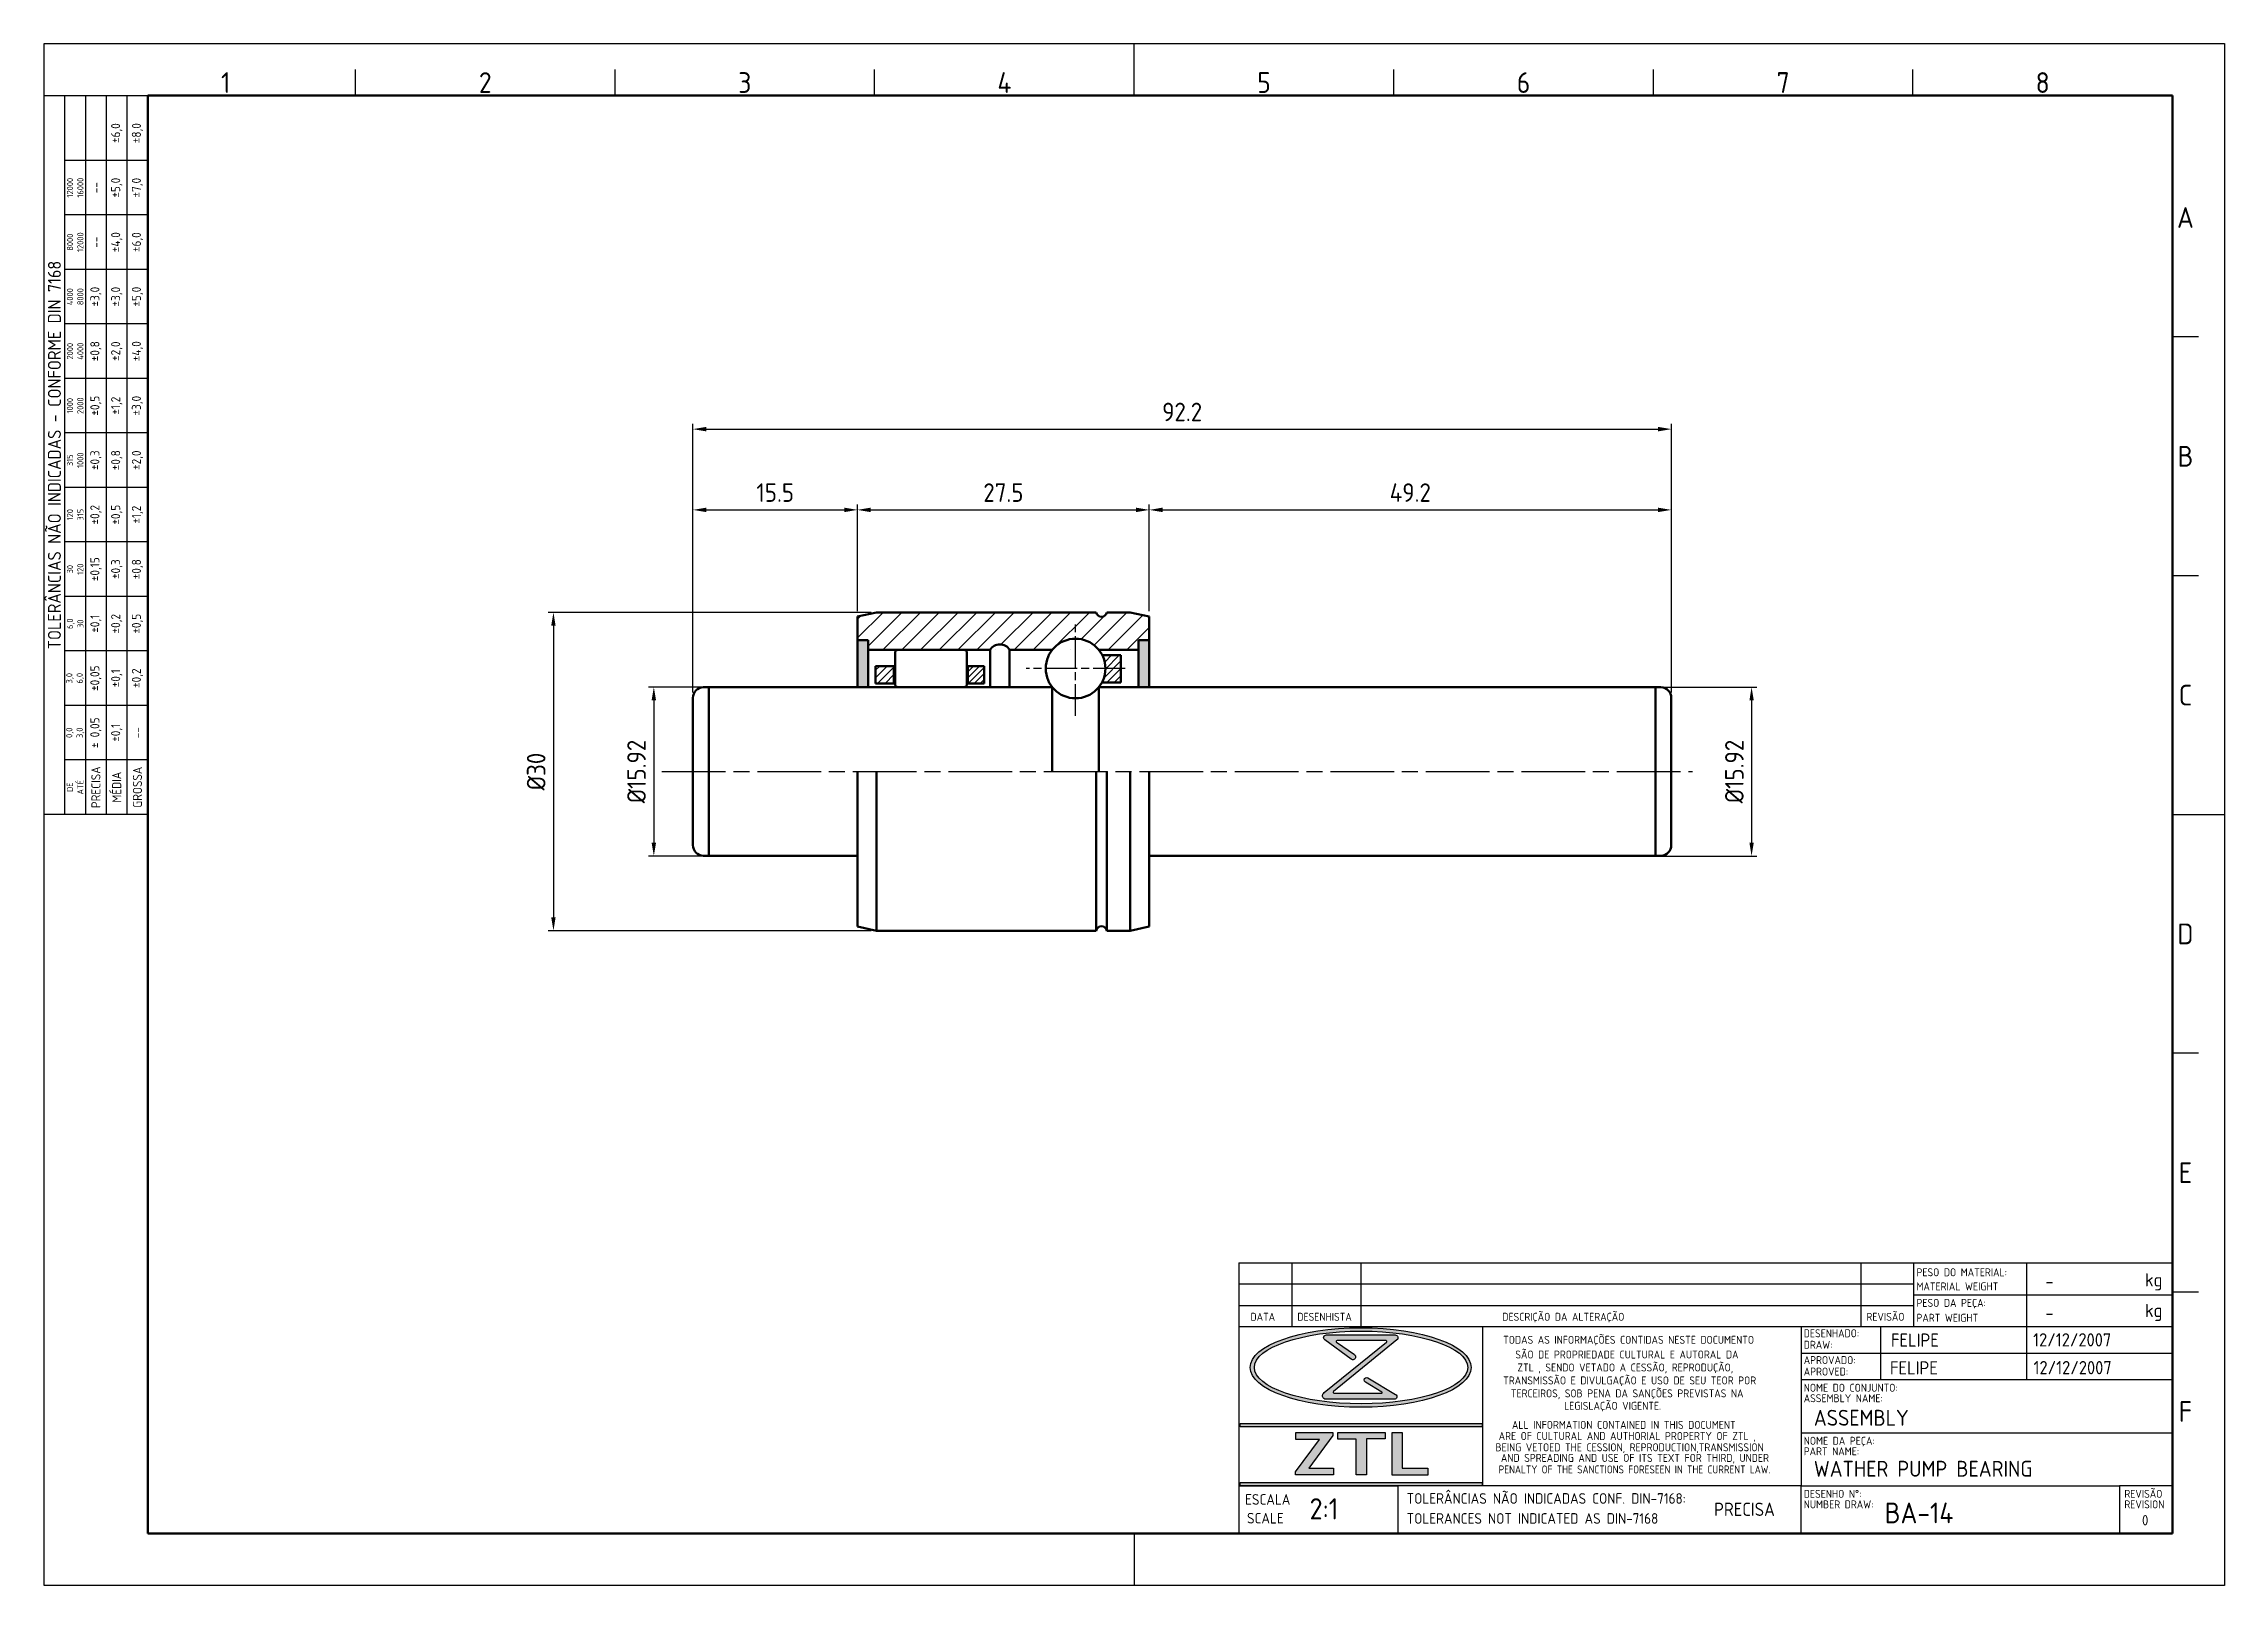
# Model space of a CAD drawing. Extents: x 0 to 205, y 0 to 145.
import ezdxf
from ezdxf.enums import TextEntityAlignment as Align

# ---------------------------------------------------------------- set-up
doc = ezdxf.new("R2010")
doc.units = 0
doc.header["$LTSCALE"] = 0.5
for name, pattern in [('AM_ISO02W050', [7.5, 6, -1.5]), ('AM_ISO08W050', [18, 12, -1.5, 3, -1.5]), ('AM_ISO08W050x2', [9, 6, -0.75, 1.5, -0.75])]:
    doc.linetypes.add(name, pattern=pattern)
doc.layers.get('0').update_dxf_attribs({"linetype": 'CONTINUOUS'})
doc.layers.get('Defpoints').update_dxf_attribs({"linetype": 'CONTINUOUS'})
for name, color, linetype, lineweight in [('AM_0', 7, 'CONTINUOUS', 50), ('AM_3', 6, 'AM_ISO02W050', 25), ('AM_5', 3, 'CONTINUOUS', 25), ('AM_7', 4, 'AM_ISO08W050', 25), ('AM_8', 1, 'CONTINUOUS', 25), ('AM_BOR', 7, 'CONTINUOUS', 50)]:
    doc.layers.add(name, color=color, linetype=linetype, lineweight=lineweight)
doc.styles.add('ACISOTS', font='isocp.shx', dxfattribs={"height": 1})
doc.styles.get("Standard").update_dxf_attribs({"font": 'ISOCP.SHX'})
doc.dimstyles.new('AM_ISO', dxfattribs={"dimtxt": 3.5, "dimasz": 2.5, "dimexe": 1, "dimexo": 1, "dimgap": 1.5, "dimtad": 1, "dimdsep": 46, "dimtxsty": 'Standard', "dimcen": 0, "dimclrd": 256, "dimclre": 256, "dimclrt": 2, "dimadec": 0, "dimazin": 2, "dimtp": 0.1, "dimtm": 0.1, "dimtfac": 0.71, "dimtdec": 3, "dimtmove": 0, "dimatfit": 3, "dimfxl": 1, "dimlwd": -1, "dimlwe": -1, "dimarcsym": 0})

# ---------------------------------------------------------------- blocks, each defined once
blk = doc.blocks.new('A3 ZTL')
for p, q in [((19.57, 280.82), (19.57, 9.78)), ((401.17, 280.82), (19.57, 280.82)), ((401.17, 9.78), (401.17, 280.82)), ((19.57, 9.78), (401.17, 9.78))]:
    blk.add_line(p, q)
at = {"layer": 'AM_BOR', "color": 135, "lineweight": 25}
for p, q in [((0, 0), (0, 290.61)), ((0, 290.61), (410.96, 290.61)), ((205.48, 280.82), (205.48, 290.61)), ((410.96, 290.61), (410.96, 0)), ((58.71, 280.82), (58.71, 285.71)), ((107.63, 280.82), (107.63, 285.71)), ((156.56, 280.82), (156.56, 285.71)), ((254.4, 280.82), (254.4, 285.71)), ((303.33, 280.82), (303.33, 285.71)), ((352.25, 280.82), (352.25, 285.71)), ((3.91, 145.3), (3.91, 280.82)), ((7.83, 280.82), (7.83, 145.3)), ((11.74, 280.82), (11.74, 145.3)), ((15.66, 145.3), (15.66, 280.82)), ((19.57, 268.59), (3.91, 268.59)), ((19.57, 258.32), (3.91, 258.32)), ((19.57, 248.04), (3.91, 248.04)), ((19.57, 237.77), (3.91, 237.77)), ((406.07, 235.32), (401.17, 235.32)), ((19.57, 227.5), (3.91, 227.5)), ((19.57, 217.22), (3.91, 217.22)), ((19.57, 206.95), (3.91, 206.95)), ((19.57, 196.67), (3.91, 196.67)), ((406.07, 190.31), (401.17, 190.31)), ((19.57, 186.4), (3.91, 186.4)), ((19.57, 176.13), (3.91, 176.13)), ((19.57, 165.85), (3.91, 165.85)), ((19.57, 155.58), (3.91, 155.58)), ((401.17, 145.3), (410.96, 145.3)), ((406.07, 100.29), (401.17, 100.29)), ((406.07, 55.28), (401.17, 55.28)), ((205.48, 9.78), (205.48, 0)), ((410.96, 0), (0, 0))]:
    blk.add_line(p, q, dxfattribs=at)
blk.add_lwpolyline([(19.57, 145.3), (0, 145.3), (0, 280.82), (19.57, 280.82)], close=True, dxfattribs=at)
at = {"layer": 'AM_BOR', "color": 135, "lineweight": 25, "style": 'ACISOTS'}
for s, p in [('1', (34.25, 283.27)), ('2', (83.17, 283.27)), ('3', (132.09, 283.27)), ('4', (181.02, 283.27)), ('5', (229.94, 283.27)), ('6', (278.86, 283.27)), ('7', (327.79, 283.27)), ('8', (376.71, 283.27)), ('A', (403.62, 257.83)), ('B', (403.62, 212.82)), ('C', (403.62, 167.81)), ('D', (403.62, 122.8)), ('E', (403.62, 77.79)), ('F', (403.62, 32.78))]:
    blk.add_text(s, height=3.91, dxfattribs=at).set_placement(p, align=Align.MIDDLE)
at = {"layer": 'AM_BOR', "color": 135, "lineweight": 25, "attachment_point": 5, "rotation": 90}
for s, insert, char_height, width in [('±6,0', (13.7, 273.73), 1.712, 10.274), ('±8,0', (17.61, 273.73), 1.712, 10.274), ('12000\\P16000', (5.87, 263.45), 1.174, 10.274), ('--', (9.78, 263.45), 1.712, 10.274), ('±5,0', (13.7, 263.45), 1.712, 10.274), ('±7,0', (17.61, 263.45), 1.712, 10.274), ('±4,0', (13.7, 253.18), 1.712, 10.274), ('±6,0', (17.61, 253.18), 1.712, 10.274), ('8000\\P12000', (5.87, 253.18), 1.174, 10.274), ('--', (9.78, 253.18), 1.712, 10.274), ('{\\Fisocp.shx|c0;TOLERÂNCIAS NÃO INDICADAS - CONFORME DIN 7168}', (1.96, 213.06), 2.4462, 135.5186), ('4000\\P8000', (5.87, 242.91), 1.174, 10.274), ('±3,0', (9.78, 242.91), 1.712, 10.274), ('±3,0', (13.7, 242.91), 1.712, 10.274), ('±5,0', (17.61, 242.91), 1.712, 10.274), ('±0,8', (9.78, 232.63), 1.712, 10.274), ('±2,0', (13.7, 232.63), 1.712, 10.274), ('±4,0', (17.61, 232.63), 1.712, 10.274), ('2000\\P4000', (5.87, 232.63), 1.174, 10.274), ('1000\\P2000', (5.87, 222.36), 1.174, 10.274), ('±0,5', (9.78, 222.36), 1.712, 10.274), ('±1,2', (13.7, 222.36), 1.712, 10.274), ('±3,0', (17.61, 222.36), 1.712, 10.274), ('±0,3', (9.78, 212.08), 1.712, 10.274), ('±0,8', (13.7, 212.08), 1.712, 10.274), ('±2,0', (17.61, 212.08), 1.712, 10.274), ('315\\P1000', (5.87, 212.08), 1.174, 10.274), ('120\\P315', (5.87, 201.81), 1.174, 10.274), ('±0,2', (9.78, 201.81), 1.712, 10.274), ('±0,5', (13.7, 201.81), 1.712, 10.274), ('±1,2', (17.61, 201.81), 1.712, 10.274), ('±0,15', (9.78, 191.54), 1.712, 10.274), ('±0,3', (13.7, 191.54), 1.712, 10.274), ('±0,8', (17.61, 191.54), 1.712, 10.274), ('30\\P120', (5.87, 191.54), 1.174, 10.274), ('6,0\\P30', (5.87, 181.26), 1.174, 10.274), ('±0,1', (9.78, 181.26), 1.712, 10.274), ('±0,2', (13.7, 181.26), 1.712, 10.274), ('±0,5', (17.61, 181.26), 1.712, 10.274), ('±0,05', (9.78, 170.99), 1.712, 10.274), ('±0,2', (17.61, 170.99), 1.712, 10.274), ('3,0\\P6,0', (5.87, 170.99), 1.174, 10.274), ('±0,1', (13.7, 170.99), 1.712, 10.274), ('0,0\\P3,0', (5.87, 160.71), 1.174, 10.274), ('± 0,05', (9.78, 160.71), 1.712, 10.274), ('\\pt4.69206;±0,1', (13.7, 160.71), 1.7123, 10.274), ('--', (17.61, 160.71), 1.712, 10.274), ('PRECISA', (9.78, 150.44), 1.712, 10.274), ('MÉDIA', (13.7, 150.44), 1.712, 10.274), ('GROSSA', (17.61, 150.44), 1.712, 10.274), ('{\\Fisocp.shx|c0;DE\\PATÉ}', (5.87, 150.44), 1.1742, 10.274)]:
    blk.add_mtext(s, dxfattribs=dict(at, insert=insert, char_height=char_height, width=width))
blk = doc.blocks.new('LEGENDAZTL-1')
at = {"layer": 'AM_8'}
h = blk.add_hatch(color=135, dxfattribs=at)
edge = h.paths.add_edge_path()
edge.add_ellipse((23.01, 31.29), major_axis=(20.82, 0), ratio=0.359907, start_angle=191.4592, end_angle=452.8175)
edge.add_ellipse((23.01, 31.29), major_axis=(20.82, 0), ratio=0.359907, start_angle=92.8175, end_angle=191.4592)
edge = h.paths.add_edge_path(flags=16)
edge.add_ellipse((23.07, 31.29), major_axis=(20.11, 0), ratio=0.340664, start_angle=93.067, end_angle=371.4592)
edge.add_ellipse((23.07, 31.29), major_axis=(20.11, 0), ratio=0.340664, start_angle=11.4592, end_angle=93.067)
h = blk.add_hatch(color=135, dxfattribs=at)
edge = h.paths.add_edge_path()
edge.add_line((27.86, 36.04), (16.14, 26.55))
edge.add_arc((16.46, 25.96), 0.662, 118.1409, 270)
edge.add_line((16.46, 25.3), (29.34, 25.3))
edge.add_arc((29.33, 25.79), 0.488, 271.9685, 418.9108)
edge.add_line((29.58, 26.21), (24.36, 29.35))
edge.add_arc((24.11, 28.95), 0.475, 58.6682, 238.8052)
edge.add_line((23.87, 28.54), (26.98, 26.65))
edge.add_arc((26.92, 26.56), 0.12, -90, 54.6545, ccw=False)
edge.add_line((26.92, 26.44), (17.93, 26.44))
edge.add_arc((17.96, 26.6), 0.167, 129.2364, 260.8226, ccw=False)
edge.add_line((17.86, 26.73), (29.79, 36.47))
edge.add_arc((29.47, 36.9), 0.529, 306.0702, 450)
edge.add_line((29.47, 37.43), (16.54, 37.43))
edge.add_arc((16.52, 36.92), 0.513, 87.7272, 233.7471)
edge.add_line((16.21, 36.5), (21.18, 32.86))
edge.add_arc((21.5, 33.28), 0.527, 232.4714, 414.7334)
edge.add_line((21.81, 33.71), (18.46, 36.07))
edge.add_arc((18.53, 36.2), 0.144, 90, 242.5235, ccw=False)
edge.add_line((18.53, 36.35), (27.78, 36.35))
edge.add_arc((27.75, 36.17), 0.176, -50.9964, 80.7655, ccw=False)
for points in [[(0.28, 20.1), (45.87, 20.1), (45.87, 20.7), (0.28, 20.7)], [(10.71, 11.65), (10.71, 11.05), (17.9, 11.05), (17.9, 12.32), (13.24, 12.32), (17.77, 18.44), (17.77, 19.04), (10.78, 19.04), (10.78, 17.71), (15.21, 17.71)], [(18.7, 17.78), (22.17, 17.78), (22.17, 11.05), (24.07, 11.05), (24.07, 17.84), (27.63, 17.84), (27.63, 19.04), (18.7, 19.04)], [(35.62, 11.02), (35.62, 12.32), (30.79, 12.32), (30.79, 19.04), (28.93, 19.04), (28.93, 11.02)], [(45.87, 9.6), (0.28, 9.6), (0.28, 9), (45.87, 9)]]:
    blk.add_hatch(color=135, dxfattribs=at).paths.add_polyline_path(points)
at = {"layer": 'AM_8', "color": 135}
for p, q in [((0, 51), (176, 51)), ((0, 51), (0, 0)), ((10, 51), (10, 39)), ((23, 51), (23, 39)), ((117.25, 51), (117.25, 39)), ((127.25, 39), (127.25, 51)), ((148.5, 51), (148.5, 45)), ((176, 0), (176, 51)), ((127.25, 47), (0, 47)), ((0, 43), (127.25, 43)), ((127.25, 45), (176, 45)), ((148.5, 45), (148.5, 39)), ((0, 39), (106, 39)), ((16.54, 37.43), (29.47, 37.43)), ((45.93, 39), (45.93, 9)), ((106, 39), (106, 20)), ((106, 39), (176, 39)), ((121, 39), (121, 29)), ((148.5, 39), (148.5, 29)), ((106, 34), (176, 34)), ((106, 29), (176, 29)), ((0.28, 20.1), (0.28, 20.7)), ((0.28, 20.7), (45.87, 20.7)), ((45.87, 20.7), (45.87, 20.1)), ((45.87, 20.1), (0.28, 20.1)), ((10.71, 11.65), (15.21, 17.71)), ((10.78, 17.71), (10.78, 19.04)), ((10.78, 19.04), (17.77, 19.04)), ((15.21, 17.71), (10.78, 17.71)), ((17.77, 18.44), (13.24, 12.32)), ((17.77, 19.04), (17.77, 18.44)), ((18.7, 17.78), (18.7, 19.04)), ((18.7, 19.04), (27.63, 19.04)), ((22.17, 17.78), (18.7, 17.78)), ((22.17, 11.05), (22.17, 17.78)), ((24.07, 17.84), (24.07, 11.05)), ((27.63, 17.84), (24.07, 17.84)), ((27.63, 19.04), (27.63, 17.84)), ((28.93, 11.02), (28.93, 19.04)), ((28.93, 19.04), (30.79, 19.04)), ((30.79, 19.04), (30.79, 12.32)), ((106, 20), (106, 9)), ((106, 19), (176, 19)), ((0, 9), (30, 9)), ((106, 9), (0, 9)), ((0.28, 9.6), (45.87, 9.6)), ((0.28, 9), (0.28, 9.6)), ((45.87, 9), (0.28, 9)), ((10.71, 11.05), (10.71, 11.65)), ((17.9, 11.05), (10.71, 11.05)), ((13.24, 12.32), (17.9, 12.32)), ((17.9, 12.32), (17.9, 11.05)), ((24.07, 11.05), (22.17, 11.05)), ((35.62, 11.02), (28.93, 11.02)), ((30, 9), (30, 0)), ((30.79, 12.32), (35.62, 12.32)), ((35.62, 12.32), (35.62, 11.02)), ((45.87, 9.6), (45.87, 9)), ((106, 0), (106, 9)), ((106, 9), (166, 9)), ((176, 9), (166, 9)), ((166, 9), (166, 0)), ((0, 0), (176, 0))]:
    blk.add_line(p, q, dxfattribs=at)
blk.add_lwpolyline([(16.54, 37.43), (29.47, 37.43, -0.726075), (29.79, 36.47), (17.86, 26.73, 0.646844), (17.93, 26.44), (26.92, 26.44, 0.730915), (26.98, 26.65), (23.87, 28.54, -1.001197), (24.36, 29.35), (29.58, 26.21, -0.746343), (29.34, 25.3), (16.46, 25.3, -0.780296), (16.14, 26.55), (27.86, 36.04, 0.647932), (27.78, 36.35), (18.53, 36.35, 0.78497), (18.46, 36.07), (21.81, 33.71, -1.019937), (21.18, 32.86), (16.21, 36.5, -0.740095), (16.54, 37.43, -0.257794)], format="xyb", dxfattribs=at)
for centre, major_axis, ratio in [((23.01, 31.29), (-20.82, 0), 0.359907), ((23.07, 31.29), (-20.11, 0), 0.340664)]:
    blk.add_ellipse(centre, major_axis=major_axis, ratio=ratio, dxfattribs=at)
for s, height, p in [('PESO DO MATERIAL:', 1.5, (127.75, 48.48)), ('MATERIAL WEIGHT', 1.5, (127.75, 45.82)), ('kg', 2.5, (170.83, 46.56)), ('DATA', 1.5, (2.22, 40.09)), ('DESENHISTA', 1.5, (11.05, 40.09)), ('DESCRIÇÃO DA ALTERAÇÃO', 1.5, (49.68, 40.09)), ('REVISÃO', 1.5, (118.32, 40.09)), ('PESO DA PEÇA:', 1.5, (127.75, 42.71)), ('PART WEIGHT', 1.5, (127.75, 39.91)), ('kg', 2.5, (170.83, 40.79)), ('TODAS AS INFORMAÇÕES CONTIDAS NESTE DOCUMENTO', 1.5, (49.85, 35.75)), ('DESENHADO:', 1.5, (106.5, 36.98)), ('SÃO DE PROPRIEDADE CULTURAL E AUTORAL DA', 1.5, (52.14, 32.98)), ('APROVADO:', 1.5, (106.5, 31.93)), ('DRAW:', 1.5, (106.5, 34.82)), ('TRANSMISSÃO E DIVULGAÇÃO E USO DE SEU TEOR POR', 1.5, (49.85, 28.1)), ('ZTL , SENDO VETADO A CESSÃO, REPRODUÇÃO,', 1.5, (52.53, 30.54)), ('APROVED:', 1.5, (106.5, 29.77)), ('TERCEIROS, SOB PENA DA SANÇÕES PREVISTAS NA', 1.5, (51.3, 25.66)), ('LEGISLAÇÃO VIGENTE.', 1.5, (61.33, 23.31)), ('ASSEMBLY NAME:', 1.5, (106.5, 24.74)), ('NOME DO CONJUNTO:', 1.5, (106.5, 26.72)), ('ALL INFORMATION CONTAINED IN THIS DOCUMENT', 1.5, (51.5, 19.72)), ('BEING VETOED THE CESSION, REPRODUCTION,TRANSMISSION', 1.5, (48.41, 15.49)), ('ARE OF CULTURAL AND AUTHORIAL PROPERTY OF ZTL ,', 1.5, (49, 17.62)), ('NOME DA PEÇA:', 1.5, (106.5, 16.72)), ('AND SPREADING AND USE OF ITS TEXT FOR THIRD, UNDER', 1.5, (49.42, 13.49)), ('PART NAME:', 1.5, (106.5, 14.74)), ('TOLERÂNCIAS NÃO INDICADAS CONF. DIN-7168:', 2, (31.66, 5.6)), ('DESENHO N%%d:', 1.5, (106.5, 6.72)), ('REVISÃO', 1.5, (166.93, 6.72)), ('ESCALA', 2, (1.21, 5.42)), ('NUMBER DRAW:', 1.5, (106.5, 4.74)), ('REVISION', 1.5, (166.93, 4.74)), ('SCALE', 2, (1.57, 1.88)), ('TOLERANCES NOT INDICATED AS DIN-7168', 2, (31.66, 1.83))]:
    blk.add_text(s, height=height, dxfattribs=at).set_placement(p)
at = {"layer": 'AM_8', "color": 135, "width": 0.95}
blk.add_text('PENALTY OF THE SANCTIONS FORESEEN IN THE CURRENT LAW.', height=1.5, dxfattribs=at).set_placement((48.99, 11.32))
at = {"layer": 'AM_8', "color": 135}
for tag, height, p in [('PESO', 2.5, (152.06, 47.53)), ('PESO', 2.5, (152.06, 41.58)), ('DESN.', 2.5, (122.94, 36.44)), ('DATADES', 2.5, (149.73, 36.5)), ('APROV', 2.5, (122.75, 31.22)), ('DATAAPROV', 2.5, (149.81, 31.25)), ('CONJUNTO', 3, (108.41, 21.81)), ('PEÇA', 3, (108.4, 12.2)), ('NºDESENHO', 3.91, (121.76, 3.88))]:
    blk.add_attdef(tag, text='', height=height, dxfattribs=at).set_placement(p, align=Align.MIDDLE_LEFT)
at = {"layer": 'AM_8', "color": 135, "style": 'ACISOTS'}
for tag, p, height in [('GEN-TITLE-SCA{12.7}', (13.36, 2.64), 4), ('GEN-TITLE-DWG{30.6}', (92.5, -2.65), 2)]:
    blk.add_attdef(tag, p, '', height=height, dxfattribs=at)
at = {"layer": 'AM_8', "color": 135}
for tag, height, p in [('TOL.N.IND', 2.5, (95.33, 4.56)), ('REV.', 1.96, (170.86, 2.49))]:
    blk.add_attdef(tag, text='', height=height, dxfattribs=at).set_placement(p, align=Align.MIDDLE_CENTER)
blk = doc.blocks.new('*D30')
at = {"layer": 'AM_5'}
for p, q in [((61.16, 84.15), (61.16, 109.47)), ((62.41, 108.97), (152.11, 108.97)), ((153.36, 84.15), (153.36, 109.47))]:
    blk.add_line(p, q, dxfattribs=at)
for points in [[(62.41, 109.18), (62.41, 108.76), (61.16, 108.97)], [(152.11, 109.18), (152.11, 108.76), (153.36, 108.97)]]:
    blk.add_solid(points, dxfattribs=at)
at = {"layer": 'Defpoints', "color": 0}
for p in [(153.36, 108.97), (61.16, 83.65), (153.36, 83.65)]:
    blk.add_point(p, dxfattribs=at)
at = {"layer": 'AM_5', "color": 3, "insert": (107.26, 110.59), "char_height": 1.75, "attachment_point": 5}
blk.add_mtext('92.2', dxfattribs=at)
blk = doc.blocks.new('*D31')
at = {"layer": 'AM_5'}
for p, q in [((61.16, 84.15), (61.16, 101.86)), ((62.41, 101.36), (75.41, 101.36)), ((76.66, 91.8), (76.66, 101.86))]:
    blk.add_line(p, q, dxfattribs=at)
for points in [[(62.41, 101.57), (62.41, 101.15), (61.16, 101.36)], [(75.41, 101.57), (75.41, 101.15), (76.66, 101.36)]]:
    blk.add_solid(points, dxfattribs=at)
at = {"layer": 'Defpoints', "color": 0}
for p in [(76.66, 101.36), (76.66, 91.3), (61.16, 83.65)]:
    blk.add_point(p, dxfattribs=at)
at = {"layer": 'AM_5', "color": 3, "insert": (68.91, 102.99), "char_height": 1.75, "attachment_point": 5}
blk.add_mtext('15.5', dxfattribs=at)
blk = doc.blocks.new('*D32')
at = {"layer": 'AM_5'}
for p, q in [((76.66, 91.8), (76.66, 101.86)), ((77.91, 101.36), (102.91, 101.36)), ((104.16, 91.8), (104.16, 101.86))]:
    blk.add_line(p, q, dxfattribs=at)
for points in [[(77.91, 101.57), (77.91, 101.15), (76.66, 101.36)], [(102.91, 101.57), (102.91, 101.15), (104.16, 101.36)]]:
    blk.add_solid(points, dxfattribs=at)
at = {"layer": 'Defpoints', "color": 0}
for p in [(104.16, 101.36), (76.66, 91.3), (104.16, 91.3)]:
    blk.add_point(p, dxfattribs=at)
at = {"layer": 'AM_5', "color": 3, "insert": (90.41, 102.99), "char_height": 1.75, "attachment_point": 5}
blk.add_mtext('27.5', dxfattribs=at)
blk = doc.blocks.new('*D33')
at = {"layer": 'AM_5'}
for p, q in [((104.16, 91.8), (104.16, 101.86)), ((105.41, 101.36), (152.11, 101.36)), ((153.36, 84.15), (153.36, 101.86))]:
    blk.add_line(p, q, dxfattribs=at)
for points in [[(105.41, 101.57), (105.41, 101.15), (104.16, 101.36)], [(152.11, 101.57), (152.11, 101.15), (153.36, 101.36)]]:
    blk.add_solid(points, dxfattribs=at)
at = {"layer": 'Defpoints', "color": 0}
for p in [(153.36, 101.36), (104.16, 91.3), (153.36, 83.65)]:
    blk.add_point(p, dxfattribs=at)
at = {"layer": 'AM_5', "color": 3, "insert": (128.76, 102.99), "char_height": 1.75, "attachment_point": 5}
blk.add_mtext('49.2', dxfattribs=at)
blk = doc.blocks.new('*D34')
at = {"layer": 'AM_5'}
for p, q in [((62.16, 84.66), (56.97, 84.66)), ((57.47, 83.41), (57.47, 69.99)), ((62.16, 68.74), (56.97, 68.74))]:
    blk.add_line(p, q, dxfattribs=at)
for points in [[(57.26, 83.41), (57.68, 83.41), (57.47, 84.66)], [(57.26, 69.99), (57.68, 69.99), (57.47, 68.74)]]:
    blk.add_solid(points, dxfattribs=at)
at = {"layer": 'Defpoints', "color": 0}
for p in [(62.66, 84.66), (57.47, 68.74), (62.66, 68.74)]:
    blk.add_point(p, dxfattribs=at)
at = {"layer": 'AM_5', "color": 3, "insert": (55.84, 76.7), "char_height": 1.75, "attachment_point": 5, "rotation": 90}
blk.add_mtext('%%c15.92', dxfattribs=at)
blk = doc.blocks.new('*D35')
at = {"layer": 'AM_5'}
for p, q in [((77.96, 91.7), (47.51, 91.7)), ((48.01, 90.45), (48.01, 62.95)), ((77.96, 61.7), (47.51, 61.7))]:
    blk.add_line(p, q, dxfattribs=at)
for points in [[(47.8, 90.45), (48.21, 90.45), (48.01, 91.7)], [(47.8, 62.95), (48.21, 62.95), (48.01, 61.7)]]:
    blk.add_solid(points, dxfattribs=at)
at = {"layer": 'Defpoints', "color": 0}
for p in [(78.46, 91.7), (48.01, 61.7), (78.46, 61.7)]:
    blk.add_point(p, dxfattribs=at)
at = {"layer": 'AM_5', "color": 3, "insert": (46.38, 76.7), "char_height": 1.75, "attachment_point": 5, "rotation": 90}
blk.add_mtext('%%c30', dxfattribs=at)
blk = doc.blocks.new('*D36')
at = {"layer": 'AM_5'}
for p, q in [((152.36, 84.66), (161.42, 84.66)), ((160.92, 83.41), (160.92, 69.99)), ((152.36, 68.74), (161.42, 68.74))]:
    blk.add_line(p, q, dxfattribs=at)
for points in [[(160.72, 83.41), (161.13, 83.41), (160.92, 84.66)], [(160.72, 69.99), (161.13, 69.99), (160.92, 68.74)]]:
    blk.add_solid(points, dxfattribs=at)
at = {"layer": 'Defpoints', "color": 0}
for p in [(151.86, 84.66), (151.86, 68.74), (160.92, 68.74)]:
    blk.add_point(p, dxfattribs=at)
at = {"layer": 'AM_5', "color": 3, "insert": (159.3, 76.7), "char_height": 1.75, "attachment_point": 5, "rotation": 90}
blk.add_mtext('%%c15.92', dxfattribs=at)

msp = doc.modelspace()

# ---------------------------------------------------------------- hatches: boundary and pattern name
at = {"layer": 'AM_3'}
h = msp.add_hatch(dxfattribs=at)
h.set_pattern_fill('ANSI31', color=256, scale=15, style=0)
h.paths.add_polyline_path([(78.278, 102.972), (76.724, 102.972), (76.724, 95.972), (83.474, 95.972), (83.474, 99.972, -0.2679492)])
h.paths.add_polyline_path([(83.474, 63.972), (76.724, 63.972), (76.724, 56.972), (78.278, 56.972, -0.2679492), (83.474, 59.972)])
h = msp.add_hatch(dxfattribs=at)
h.set_pattern_fill('ANSI31', color=256, scale=15, style=0)
h.paths.add_polyline_path([(86.474, 95.972), (90.224, 99.722), (90.224, 102.972), (88.671, 102.972, -0.2679492), (83.474, 99.972), (83.474, 95.972)])
h.paths.add_polyline_path([(90.224, 56.972), (90.224, 60.222), (86.474, 63.972), (83.474, 63.972), (83.474, 59.972, -0.2679492), (88.671, 56.972)])
at = {"layer": 'AM_8'}
h = msp.add_hatch(dxfattribs=at)
h.set_pattern_fill('_U', color=256, scale=1.25, angle=45, style=0, pattern_type=0)
h.set_pattern_definition([(45, (0, -12.112), (-0.883883, 0.883883), [])])
edge = h.paths.add_edge_path()
edge.add_line((76.658, 91.304), (76.658, 89.082))
edge.add_line((76.658, 89.082), (77.658, 89.082))
edge.add_line((77.658, 89.082), (77.658, 88.162))
edge.add_line((77.658, 88.162), (89.162, 88.162))
edge.add_arc((90.082, 87.614), 1.071, 30.76755, 149.23245, ccw=False)
edge.add_line((91.003, 88.162), (95.014, 88.162))
edge.add_arc((97.211, 86.412), 2.809, 38.53574, 141.46426, ccw=False)
edge.add_line((99.409, 88.162), (103.158, 88.162))
edge.add_line((103.158, 88.162), (103.158, 89.082))
edge.add_line((103.158, 89.082), (104.158, 89.082))
edge.add_line((104.158, 89.082), (104.158, 91.304))
edge.add_line((104.158, 91.304), (102.358, 91.703))
edge.add_line((102.358, 91.703), (101.212, 91.703))
edge.add_arc((100.712, 91.794), 0.508, 190.31778, 349.68222, ccw=False)
edge.add_line((100.212, 91.703), (78.458, 91.703))
edge.add_line((78.458, 91.703), (76.658, 91.304))
for points in [[(76.658, 89.082), (76.658, 84.662), (77.658, 84.662), (77.658, 89.082)], [(103.158, 89.082), (103.158, 84.662), (104.158, 84.662), (104.158, 89.082)]]:
    msp.add_hatch(color=256, dxfattribs=at).paths.add_polyline_path(points)
h = msp.add_hatch(dxfattribs=at)
h.set_pattern_fill('_U', color=256, scale=0.5, angle=45, style=0, pattern_type=0)
h.set_pattern_definition([(45, (13.49393, -16.1116), (-0.3535534, 0.3535534), [])])
h.paths.add_polyline_path([(78.374, 86.637), (78.374, 85.01), (80.086, 85.01), (80.086, 86.637)])
h = msp.add_hatch(dxfattribs=at)
h.set_pattern_fill('_U', color=256, scale=0.4, angle=45, style=0, pattern_type=0)
h.set_pattern_definition([(45, (10.8742, -16.1116), (-0.2828427, 0.2828427), [])])
h.paths.add_polyline_path([(87.069, 86.637), (87.069, 85.01), (88.608, 85.01), (88.608, 86.637)])
h = msp.add_hatch(dxfattribs=at)
h.set_pattern_fill('_U', color=256, scale=0.5, angle=45, style=0, pattern_type=0)
h.set_pattern_definition([(45, (4.62105, -16.1116), (-0.3535534, 0.3535534), [])])
edge = h.paths.add_edge_path()
edge.add_line((101.488, 85.081), (101.488, 87.659))
edge.add_line((101.488, 87.659), (99.728, 87.659))
edge.add_arc((97.211, 86.412), 2.809, -28.29949, 26.35237, ccw=False)
edge.add_line((99.685, 85.081), (101.488, 85.081))

# ---------------------------------------------------------------- linework, layer by layer
at = {"layer": 'AM_0'}
for p, q in [((78.458, 91.703), (76.658, 91.304)), ((76.658, 84.662), (76.658, 91.304)), ((78.458, 91.703), (99.158, 91.703)), ((100.158, 91.703), (102.358, 91.703)), ((102.358, 91.703), (104.158, 91.304)), ((104.158, 91.304), (104.158, 84.662)), ((76.658, 89.082), (77.658, 89.082)), ((77.658, 89.082), (77.658, 84.662)), ((104.158, 89.082), (103.158, 89.082)), ((103.158, 89.082), (103.158, 84.662)), ((77.658, 88.162), (89.162, 88.162)), ((80.086, 86.637), (78.374, 86.637)), ((78.374, 86.637), (78.374, 85.01)), ((80.086, 85.01), (80.086, 86.637)), ((80.203, 86.637), (80.086, 86.637)), ((87.069, 86.637), (86.975, 86.637)), ((88.608, 86.637), (87.069, 86.637)), ((87.069, 86.637), (87.069, 85.01)), ((88.608, 85.01), (88.608, 86.637)), ((89.162, 88.162), (89.162, 84.662)), ((91.003, 88.162), (95.014, 88.162)), ((91.003, 88.162), (91.003, 84.662)), ((99.409, 88.162), (103.158, 88.162)), ((99.728, 87.659), (101.488, 87.659)), ((101.488, 87.659), (101.488, 85.081)), ((62.658, 84.662), (62.132, 84.648)), ((62.658, 84.662), (95.014, 84.662)), ((62.658, 84.662), (62.658, 68.744)), ((78.374, 85.01), (80.086, 85.01)), ((80.086, 85.01), (80.203, 85.01)), ((86.975, 85.01), (87.069, 85.01)), ((87.069, 85.01), (88.608, 85.01)), ((95.014, 84.662), (95.014, 76.703)), ((99.409, 84.662), (151.858, 84.662)), ((99.409, 84.662), (99.409, 76.703)), ((101.488, 85.081), (99.685, 85.081)), ((151.858, 84.662), (152.384, 84.648)), ((151.858, 84.662), (151.858, 68.744)), ((61.158, 69.758), (61.158, 83.649)), ((153.358, 83.649), (153.358, 69.758)), ((76.658, 62.102), (76.658, 76.703)), ((78.458, 76.703), (78.458, 61.703)), ((99.158, 61.703), (99.158, 76.703)), ((100.158, 61.703), (100.158, 76.703)), ((102.358, 76.703), (102.358, 61.703)), ((104.158, 76.703), (104.158, 62.102)), ((62.658, 68.744), (62.132, 68.758)), ((76.658, 68.744), (62.658, 68.744)), ((151.858, 68.744), (104.158, 68.744)), ((151.858, 68.744), (152.384, 68.758)), ((78.458, 61.703), (76.658, 62.102)), ((99.158, 61.703), (78.458, 61.703)), ((102.358, 61.703), (100.158, 61.703)), ((102.358, 61.703), (104.158, 62.102))]:
    msp.add_line(p, q, dxfattribs=at)
msp.add_lwpolyline([(80.453, 84.662), (86.725, 84.662, 0.4142136), (86.975, 84.912), (86.975, 87.912, 0.4142136), (86.725, 88.162), (80.453, 88.162, 0.4142136), (80.203, 87.912), (80.203, 84.912, 0.4142136)], format="xyb", close=True, dxfattribs=at)
msp.add_circle((97.211, 86.412), 2.809, dxfattribs=at)
for centre, radius, start, end in [((99.658, 91.794), 0.508, 190.31778, 349.68222), ((90.082, 87.614), 1.071, 30.76755, 149.23245), ((62.158, 83.649), 1, 91.5, 180), ((152.358, 83.649), 1, 0, 88.5), ((62.158, 69.758), 1, 180, 268.5), ((152.358, 69.758), 1, 271.5, 0), ((99.658, 61.612), 0.508, 10.31778, 169.68222)]:
    msp.add_arc(centre, radius, start, end, dxfattribs=at)
at = {"layer": 'AM_7', "linetype": 'AM_ISO08W050x2'}
for p, q in [((97.211, 81.947), (97.211, 90.877)), ((101.879, 86.412), (92.544, 86.412))]:
    msp.add_line(p, q, dxfattribs=at)
at = {"layer": 'AM_7'}
msp.add_line((58.224, 76.703), (155.365, 76.703), dxfattribs=at)

# ---------------------------------------------------------------- block references
at = {"layer": 'AM_0', "lineweight": 0, "xscale": 0.5, "yscale": 0.5, "zscale": 0.5}
msp.add_blockref('A3 ZTL', (0, 0), dxfattribs=at)
at = {"layer": 'AM_0', "lineweight": 0}
ref = msp.add_blockref('LEGENDAZTL-1', (112.587, 4.892), dxfattribs=dict(at, xscale=0.5, yscale=0.5, zscale=0.5))
ref.add_attrib('GEN-TITLE-SCA{12.7}', '2:1', (119.266, 6.214), dxfattribs={"layer": 'AM_8', "color": 135, "height": 2, "style": 'ACISOTS'})
ref.add_attrib('DATAAPROV', '12/12/2007', dxfattribs={"layer": 'AM_8', "color": 135, "height": 1.25}).set_placement((187.492, 20.52), align=Align.MIDDLE_LEFT)
ref.add_attrib('DATADES', '12/12/2007', dxfattribs={"layer": 'AM_8', "color": 135, "height": 1.25}).set_placement((187.452, 23.141), align=Align.MIDDLE_LEFT)
ref.add_attrib('APROV', 'FELIPE', dxfattribs={"layer": 'AM_8', "color": 135, "height": 1.25}).set_placement((173.962, 20.501), align=Align.MIDDLE_LEFT)
ref.add_attrib('PESO', '-', dxfattribs={"layer": 'AM_8', "color": 135, "height": 1.25}).set_placement((188.618, 28.656), align=Align.MIDDLE_LEFT)
ref.add_attrib('PEÇA', 'WATHER PUMP BEARING', dxfattribs={"layer": 'AM_8', "color": 135, "height": 1.5}).set_placement((166.786, 10.99), align=Align.MIDDLE_LEFT)
ref.add_attrib('CONJUNTO', 'ASSEMBLY', dxfattribs={"layer": 'AM_8', "color": 135, "height": 1.5}).set_placement((166.79, 15.797), align=Align.MIDDLE_LEFT)
ref.add_attrib('NºDESENHO', 'BA-14', dxfattribs={"layer": 'AM_8', "color": 135, "height": 1.9556}).set_placement((173.467, 6.831), align=Align.MIDDLE_LEFT)
ref.add_attrib('REV.', '0', dxfattribs={"layer": 'AM_8', "color": 135, "height": 0.978}).set_placement((198.016, 6.137), align=Align.MIDDLE_CENTER)
ref.add_attrib('TOL.N.IND', 'PRECISA', dxfattribs={"layer": 'AM_8', "color": 135, "height": 1.25}).set_placement((160.25, 7.172), align=Align.MIDDLE_CENTER)
ref.add_attrib('DESN.', 'FELIPE', dxfattribs={"layer": 'AM_8', "color": 135, "height": 1.25}).set_placement((174.057, 23.114), align=Align.MIDDLE_LEFT)
ref.add_attrib('PESO', '-', dxfattribs={"layer": 'AM_8', "color": 135, "height": 1.25}).set_placement((188.618, 25.681), align=Align.MIDDLE_LEFT)

# ---------------------------------------------------------------- dimensions: what is measured, and where the dimension line sits
at = {"layer": 'AM_5'}
for base, p1, p2, picture, middle in [((153.358, 108.967), (61.158, 83.649), (153.358, 83.649), '*D30', (107.258, 110.592)), ((76.658, 101.361), (61.158, 83.649), (76.658, 91.304), '*D31', (68.908, 102.986)), ((104.158, 101.361), (76.658, 91.304), (104.158, 91.304), '*D32', (90.408, 102.987)), ((153.358, 101.361), (104.158, 91.304), (153.358, 83.649), '*D33', (128.758, 102.987))]:
    dim = msp.add_linear_dim(base=base, p1=p1, p2=p2, dimstyle='AM_ISO', override={"dimscale": 0.5, "dimclrt": 3, "dimadec": 2, "dimtp": 0, "dimtdec": 2}, dxfattribs=at)
    dim.commit()
    dim.dimension.update_dxf_attribs({"geometry": picture, "text_midpoint": middle})
for base, p1, p2, text, picture, middle in [((48.007, 61.703), (78.458, 91.703), (78.458, 61.703), '%%c30', '*D35', (46.382, 76.703)), ((57.468, 68.744), (62.658, 84.662), (62.658, 68.744), '%%c15.92', '*D34', (55.842, 76.703)), ((160.924, 68.744), (151.858, 84.662), (151.858, 68.744), '%%c15.92', '*D36', (159.299, 76.703))]:
    dim = msp.add_linear_dim(base=base, p1=p1, p2=p2, angle=90, text=text, dimstyle='AM_ISO', override={"dimscale": 0.5, "dimclrt": 3, "dimadec": 2, "dimtp": 0, "dimtdec": 2}, dxfattribs=at)
    dim.commit()
    dim.dimension.update_dxf_attribs({"geometry": picture, "text_midpoint": middle})

doc.saveas('drawing.dxf')
